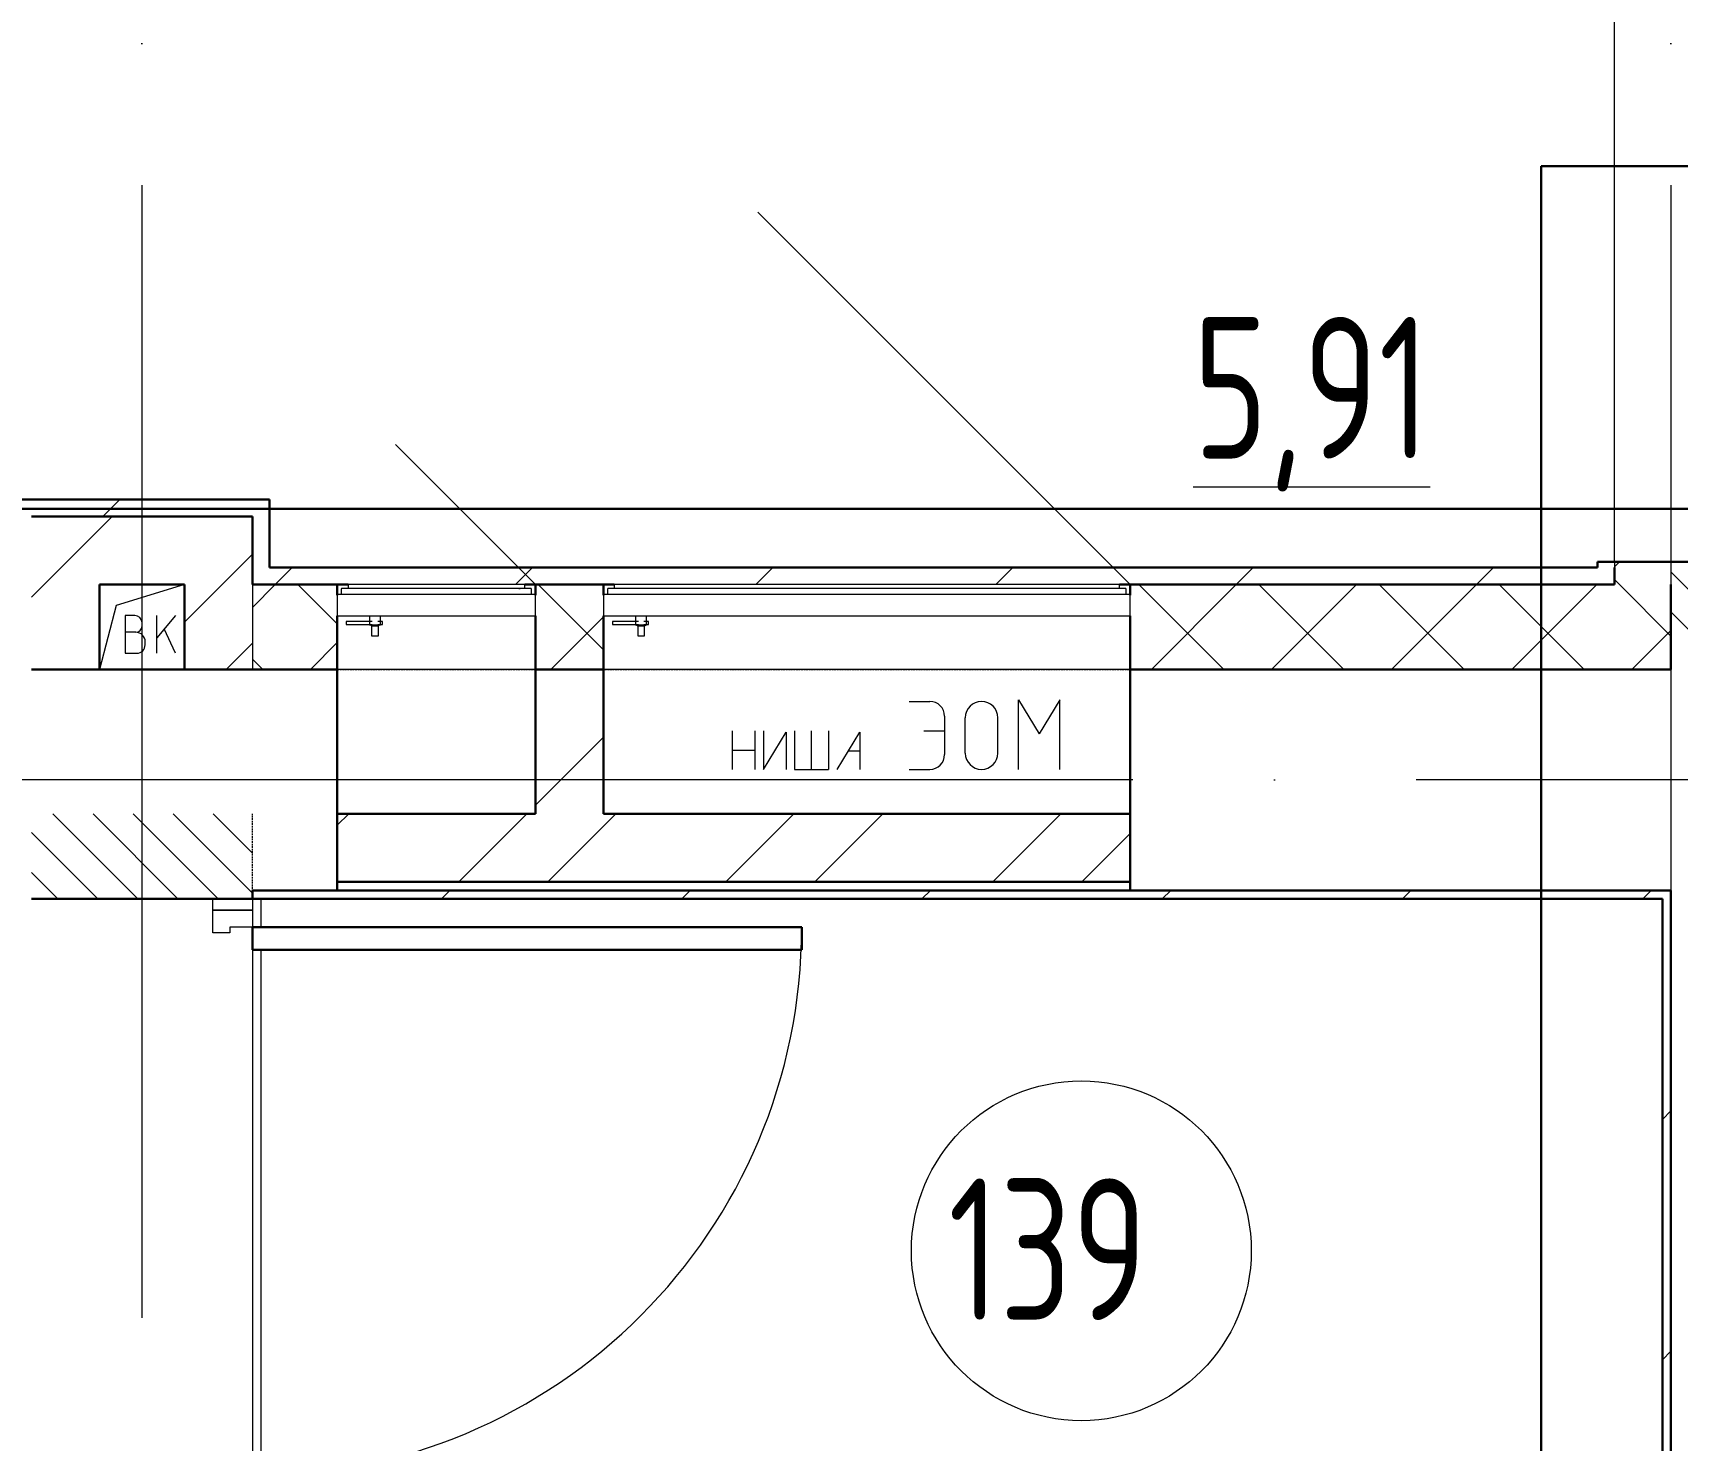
# Model space of a CAD drawing. Header units: millimetres. Extents: x -586848 to 520591, y -385801 to 675781.
# Drawn here: x -8551 to -5648, y 652701 to 655186 of the extents above; entities that cross this region are included whole.
import ezdxf

# ---------------------------------------------------------------- set-up
doc = ezdxf.new("R2010")
doc.units = ezdxf.units.MM
doc.linetypes.add('ADSK_Линия сетки', pattern=[25, 20, -2.5, 0, -2.5])
doc.linetypes.add('ADSK_Штриховая_ш2 п1_5', pattern=[4.5, 3, -1.5])
for name, color, linetype, lineweight in [('RC-Линии_связи-Адресные', 5, 'Continuous', 30), ('Двери', 252, 'Continuous', 9), ('Линии', 7, 'Continuous', 9), ('Марки помещений', 252, 'Continuous', 20), ('Оборудование', 8, 'Continuous', 18), ('Оси', 252, 'Continuous', 9), ('Стены внутренние', 7, 'Continuous', 18), ('Стены наружные', 7, 'Continuous', 18), ('Стены штриховка', 7, 'Continuous', 9)]:
    doc.layers.add(name, color=color, linetype=linetype, lineweight=lineweight)
doc.styles.add('GOST Common_3', font='', dxfattribs={"height": 3.5})
doc.styles.get('GOST Common_3').set_extended_font_data('GOST 2.304 type A')

# ---------------------------------------------------------------- blocks, each defined once
blk = doc.blocks.new('1 этаж')
at = {"layer": 'Двери', "lineweight": 18, "true_color": 0x636466}
h = blk.add_hatch(dxfattribs=at)
h.set_pattern_fill('FP_2', color=251, angle=-90, style=0, pattern_type=2)
h.set_pattern_definition([(315, (-4580.8, 22276.27), (35.3553, 35.3553), [])])
h.paths.add_polyline_path([(-4855.8, 21391.3), (-4305.8, 21391.3), (-4305.8, 21541.3), (-4855.8, 21541.3)])
h.paths.add_polyline_path([(-4855.8, 22761.3), (-4305.8, 22761.3), (-4305.8, 22911.3), (-4855.8, 22911.3)])
h = blk.add_hatch(dxfattribs=at)
h.set_pattern_fill('FP_2', color=251, angle=-90, style=0, pattern_type=2)
h.set_pattern_definition([(315, (-7555.8, 20411.27), (35.3553, 35.3553), [])])
h.paths.add_polyline_path([(-7750.8, 19726.3), (-7360.8, 19726.3), (-7360.8, 19876.3), (-7750.8, 19876.3)])
h.paths.add_polyline_path([(-7360.8, 20946.3), (-7360.8, 21096.3), (-7750.8, 21096.3), (-7750.8, 20946.3)])
at = {"color": 251, "lineweight": 18, "true_color": 0x636466}
for p, q in [((-7480.8, 21501.3), (-7601.2, 21464.6)), ((-7601.2, 21464.6), (-7630.8, 21351.3)), ((-7568.6, 21446.7), (-7585.2, 21446.7)), ((-7585.2, 21446.7), (-7585.2, 21380)), ((-7555.6, 21428.2), (-7555.6, 21433.7)), ((-7496.4, 21446.7), (-7529.7, 21407)), ((-7529.7, 21380), (-7529.7, 21446.7)), ((-7566.7, 21417.1), (-7585.2, 21417.1)), ((-7550.1, 21394.8), (-7550.1, 21400.4)), ((-7496.4, 21380), (-7516.3, 21422.9)), ((-7585.2, 21380), (-7564.9, 21380))]:
    blk.add_line(p, q, dxfattribs=at)
for centre, radius, start, end in [((-7568.6, 21433.7), 13, 0, 90), ((-7566.7, 21428.2), 11.1, 270, 0), ((-7566.7, 21400.4), 16.7, 0, 90), ((-7564.9, 21394.8), 14.8, 270, 0)]:
    blk.add_arc(centre, radius, start, end, dxfattribs=at)
at = {"layer": 'Двери', "color": 251, "linetype": 'ADSK_Штриховая_ш2 п1_5', "true_color": 0x636466}
for p, q in [((-4305.8, 21541.3), (-4855.8, 21541.3)), ((-4855.8, 21541.3), (-4855.8, 21391.3)), ((-7210.8, 21351.3), (-5810.8, 21351.3)), ((-7360.8, 20946.3), (-7360.8, 21096.3)), ((-7750.8, 20946.3), (-7360.8, 20946.3)), ((-7210.8, 20961.3), (-5810.8, 20961.3))]:
    blk.add_line(p, q, dxfattribs=at)
at = {"layer": 'Двери', "color": 251, "true_color": 0x636466}
for p, q in [((-7430.8, 20946.3), (-7360.8, 20946.3)), ((-7430.8, 20926.3), (-7430.8, 20946.3)), ((-7360.8, 20946.3), (-7360.8, 20926.3)), ((-7430.8, 20886.3), (-7430.8, 20926.3)), ((-7430.8, 20926.3), (-7360.8, 20926.3)), ((-7360.8, 20926.3), (-7430.8, 20926.3)), ((-7360.8, 20926.3), (-7360.8, 20896.3)), ((-7400.8, 20886.3), (-7430.8, 20886.3)), ((-7400.8, 20896.3), (-7400.8, 20886.3)), ((-7360.8, 20896.3), (-7400.8, 20896.3))]:
    blk.add_line(p, q, dxfattribs=at)
at = {"layer": 'Двери', "color": 251, "lineweight": 30, "true_color": 0x636466}
for p, q in [((-7360.8, 20896.3), (-6390.8, 20896.3)), ((-7360.8, 20856.3), (-7360.8, 20896.3)), ((-6390.8, 20896.3), (-6390.8, 20856.3)), ((-6390.8, 20856.3), (-7360.8, 20856.3))]:
    blk.add_line(p, q, dxfattribs=at)
at = {"layer": 'Двери', "color": 251, "true_color": 0x636466}
blk.add_arc((-7360.8, 20896.3), 970, 270, 0, dxfattribs=at)
at = {"layer": 'Линии', "color": 251, "lineweight": 18, "ltscale": 100, "true_color": 0x636466}
for p, q in [((-6201, 21295), (-6164.5, 21295)), ((-6008, 21297.6), (-5971.5, 21237.6)), ((-6008, 21175), (-6008, 21297.6)), ((-5934.9, 21297.6), (-5971.5, 21237.6)), ((-5934.9, 21175), (-5934.9, 21297.6)), ((-6138.4, 21268.9), (-6138.4, 21201.1)), ((-6101.9, 21203.7), (-6101.9, 21266.3)), ((-6044.5, 21203.7), (-6044.5, 21266.3)), ((-6513.4, 21242.9), (-6513.4, 21175)), ((-6473.4, 21242.9), (-6473.4, 21175)), ((-6458.4, 21242.9), (-6458.4, 21175)), ((-6458.4, 21175), (-6418.4, 21240.7)), ((-6418.4, 21240.7), (-6418.4, 21175)), ((-6403.4, 21242.9), (-6403.4, 21175)), ((-6373.4, 21175), (-6373.4, 21242.9)), ((-6343.4, 21242.9), (-6343.4, 21175)), ((-6328.4, 21175), (-6288.4, 21240.7)), ((-6288.4, 21240.7), (-6288.4, 21175)), ((-6174.9, 21242.9), (-6138.4, 21242.9)), ((-6513.4, 21208.9), (-6473.4, 21208.9)), ((-6308.4, 21207.9), (-6288.4, 21207.9)), ((-6403.4, 21175), (-6343.4, 21175)), ((-6201, 21175), (-6164.5, 21175))]:
    blk.add_line(p, q, dxfattribs=at)
at = {"layer": 'Линии', "color": 251, "lineweight": 18, "true_color": 0x636466}
for centre, radius, start, end in [((-6164.5, 21268.9), 26.1, 0, 90), ((-6073.2, 21266.3), 28.7, 0, 180), ((-6164.5, 21201.1), 26.1, 270, 0), ((-6073.2, 21203.7), 28.7, 180, 0)]:
    blk.add_arc(centre, radius, start, end, dxfattribs=at)
at = {"layer": 'Марки помещений', "color": 251, "true_color": 0x636466}
blk.add_circle((-5897, 20324.9), 300, dxfattribs=at)
at = {"layer": 'Оборудование', "color": 251, "true_color": 0x636466}
for p, q in [((-5810.8, 21501.3), (-6468.4, 22158.9)), ((-6860.8, 21501.3), (-7108.3, 21748.8)), ((-7203.8, 21493.3), (-7203.8, 21483.6)), ((-6868.8, 21494.3), (-7202.8, 21494.3)), ((-6879.8, 21501.3), (-7191.8, 21501.3)), ((-7191.8, 21501.3), (-7191.8, 21495.8)), ((-6888.8, 21494.5), (-6888.8, 21493.3)), ((-6888.8, 21493.3), (-6888.8, 21494.5)), ((-6879.8, 21495.8), (-6879.8, 21501.3)), ((-6867.8, 21483.6), (-6867.8, 21493.3)), ((-6733.8, 21493.3), (-6733.8, 21483.6)), ((-5818.8, 21494.3), (-6732.8, 21494.3)), ((-5829.8, 21501.3), (-6721.8, 21501.3)), ((-6721.8, 21501.3), (-6721.8, 21495.8)), ((-5829.8, 21495.8), (-5829.8, 21501.3)), ((-5817.8, 21483.6), (-5817.8, 21493.3)), ((-7210.8, 21482.7), (-7210.8, 21446.3)), ((-6861.7, 21483.6), (-7209.9, 21483.6)), ((-6860.8, 21446.3), (-6860.8, 21482.7)), ((-6740.8, 21482.7), (-6740.8, 21446.3)), ((-5811.7, 21483.6), (-6739.9, 21483.6)), ((-5810.8, 21446.3), (-5810.8, 21482.7)), ((-7210.8, 21446.3), (-6860.8, 21446.3)), ((-7149.1, 21435.9), (-7195, 21435.9)), ((-7195, 21435.9), (-7195, 21430.9)), ((-7195, 21430.9), (-7149.1, 21430.9)), ((-7154, 21446.3), (-7154, 21430.4)), ((-7154, 21430.4), (-7134.7, 21430.4)), ((-7152.4, 21430.4), (-7150.4, 21428.4)), ((-7150.4, 21428.4), (-7150.4, 21410.9)), ((-7150.4, 21428.4), (-7138.2, 21428.4)), ((-7131.2, 21435.9), (-7139.5, 21435.9)), ((-7139.5, 21430.9), (-7131.2, 21430.9)), ((-7138.2, 21428.4), (-7136.2, 21430.4)), ((-7138.2, 21410.9), (-7138.2, 21428.4)), ((-7134.7, 21430.4), (-7134.7, 21446.3)), ((-7131.2, 21430.9), (-7131.2, 21435.9)), ((-6740.8, 21446.3), (-5810.8, 21446.3)), ((-6679.1, 21435.9), (-6725, 21435.9)), ((-6725, 21435.9), (-6725, 21430.9)), ((-6725, 21430.9), (-6679.1, 21430.9)), ((-6684, 21446.3), (-6684, 21430.4)), ((-6684, 21430.4), (-6664.7, 21430.4)), ((-6682.4, 21430.4), (-6680.4, 21428.4)), ((-6680.4, 21428.4), (-6680.4, 21410.9)), ((-6680.4, 21428.4), (-6668.2, 21428.4)), ((-6661.2, 21435.9), (-6669.5, 21435.9)), ((-6669.5, 21430.9), (-6661.2, 21430.9)), ((-6668.2, 21428.4), (-6666.2, 21430.4)), ((-6668.2, 21410.9), (-6668.2, 21428.4)), ((-6664.7, 21430.4), (-6664.7, 21446.3)), ((-6661.2, 21430.9), (-6661.2, 21435.9)), ((-7150.4, 21410.9), (-7138.2, 21410.9)), ((-6680.4, 21410.9), (-6668.2, 21410.9))]:
    blk.add_line(p, q, dxfattribs=at)
for points, knots in [([(-7202.8, 21494.3), (-7202.9, 21494.3), (-7203.1, 21494.3), (-7203.2, 21494.2), (-7203.3, 21494.1), (-7203.4, 21494.1), (-7203.6, 21493.9), (-7203.7, 21493.8), (-7203.8, 21493.6), (-7203.8, 21493.4), (-7203.8, 21493.3)], [0, 0, 0, 0, 0.166667, 0.25, 0.333333, 0.416667, 0.541667, 0.666667, 0.833333, 1, 1, 1, 1]), ([(-7191.8, 21495.8), (-7191.8, 21495.7), (-7191.8, 21495.5), (-7191.9, 21495.2), (-7192, 21495), (-7192.1, 21494.9), (-7192.2, 21494.7), (-7192.4, 21494.6), (-7192.6, 21494.5), (-7192.7, 21494.4), (-7193, 21494.3), (-7193.2, 21494.3), (-7193.3, 21494.3)], [0, 0, 0, 0, 0.166667, 0.25, 0.333333, 0.416667, 0.5, 0.583333, 0.666667, 0.75, 0.833333, 1, 1, 1, 1]), ([(-6878.3, 21494.3), (-6878.4, 21494.3), (-6878.6, 21494.3), (-6878.9, 21494.4), (-6879, 21494.5), (-6879.2, 21494.6), (-6879.4, 21494.7), (-6879.5, 21494.9), (-6879.6, 21495), (-6879.7, 21495.2), (-6879.8, 21495.5), (-6879.8, 21495.7), (-6879.8, 21495.8)], [-1, -1, -1, -1, -0.833333, -0.75, -0.666667, -0.583333, -0.5, -0.416667, -0.333333, -0.25, -0.166667, 0, 0, 0, 0]), ([(-6867.8, 21493.3), (-6867.8, 21493.4), (-6867.8, 21493.6), (-6867.9, 21493.8), (-6868, 21493.9), (-6868.2, 21494.1), (-6868.3, 21494.1), (-6868.4, 21494.2), (-6868.5, 21494.3), (-6868.7, 21494.3), (-6868.8, 21494.3)], [-1, -1, -1, -1, -0.833333, -0.666667, -0.541667, -0.416667, -0.333333, -0.25, -0.166667, 0, 0, 0, 0]), ([(-6732.8, 21494.3), (-6732.9, 21494.3), (-6733.1, 21494.3), (-6733.2, 21494.2), (-6733.3, 21494.1), (-6733.4, 21494.1), (-6733.6, 21493.9), (-6733.7, 21493.8), (-6733.8, 21493.6), (-6733.8, 21493.4), (-6733.8, 21493.3)], [0, 0, 0, 0, 0.166667, 0.25, 0.333333, 0.416667, 0.541667, 0.666667, 0.833333, 1, 1, 1, 1]), ([(-6721.8, 21495.8), (-6721.8, 21495.7), (-6721.8, 21495.5), (-6721.9, 21495.2), (-6722, 21495), (-6722.1, 21494.9), (-6722.2, 21494.7), (-6722.4, 21494.6), (-6722.6, 21494.5), (-6722.7, 21494.4), (-6723, 21494.3), (-6723.2, 21494.3), (-6723.3, 21494.3)], [0, 0, 0, 0, 0.166667, 0.25, 0.333333, 0.416667, 0.5, 0.583333, 0.666667, 0.75, 0.833333, 1, 1, 1, 1]), ([(-5828.3, 21494.3), (-5828.4, 21494.3), (-5828.6, 21494.3), (-5828.9, 21494.4), (-5829, 21494.5), (-5829.2, 21494.6), (-5829.4, 21494.7), (-5829.5, 21494.9), (-5829.6, 21495), (-5829.7, 21495.2), (-5829.8, 21495.5), (-5829.8, 21495.7), (-5829.8, 21495.8)], [-1, -1, -1, -1, -0.833333, -0.75, -0.666667, -0.583333, -0.5, -0.416667, -0.333333, -0.25, -0.166667, 0, 0, 0, 0]), ([(-5817.8, 21493.3), (-5817.8, 21493.4), (-5817.8, 21493.6), (-5817.9, 21493.8), (-5818, 21493.9), (-5818.2, 21494.1), (-5818.3, 21494.1), (-5818.4, 21494.2), (-5818.5, 21494.3), (-5818.7, 21494.3), (-5818.8, 21494.3)], [-1, -1, -1, -1, -0.833333, -0.666667, -0.541667, -0.416667, -0.333333, -0.25, -0.166667, 0, 0, 0, 0]), ([(-7209.9, 21483.6), (-7210, 21483.6), (-7210.1, 21483.6), (-7210.2, 21483.5), (-7210.4, 21483.4), (-7210.5, 21483.3), (-7210.7, 21483.1), (-7210.8, 21482.9), (-7210.8, 21482.7), (-7210.8, 21482.7)], [0, 0, 0, 0, 0.166667, 0.25, 0.333333, 0.5, 0.666667, 0.833333, 1, 1, 1, 1]), ([(-6860.8, 21482.7), (-6860.8, 21482.7), (-6860.8, 21482.9), (-6860.9, 21483.1), (-6861.1, 21483.3), (-6861.2, 21483.4), (-6861.4, 21483.5), (-6861.5, 21483.6), (-6861.6, 21483.6), (-6861.7, 21483.6)], [-1, -1, -1, -1, -0.833333, -0.666667, -0.5, -0.333333, -0.25, -0.166667, 0, 0, 0, 0]), ([(-6739.9, 21483.6), (-6740, 21483.6), (-6740.1, 21483.6), (-6740.2, 21483.5), (-6740.4, 21483.4), (-6740.5, 21483.3), (-6740.7, 21483.1), (-6740.8, 21482.9), (-6740.8, 21482.7), (-6740.8, 21482.7)], [0, 0, 0, 0, 0.166667, 0.25, 0.333333, 0.5, 0.666667, 0.833333, 1, 1, 1, 1]), ([(-5810.8, 21482.7), (-5810.8, 21482.7), (-5810.8, 21482.9), (-5810.9, 21483.1), (-5811.1, 21483.3), (-5811.2, 21483.4), (-5811.4, 21483.5), (-5811.5, 21483.6), (-5811.6, 21483.6), (-5811.7, 21483.6)], [-1, -1, -1, -1, -0.833333, -0.666667, -0.5, -0.333333, -0.25, -0.166667, 0, 0, 0, 0])]:
    blk.add_open_spline(points, degree=3, knots=knots, dxfattribs=at)
at = {"layer": 'Оси', "color": 251, "linetype": 'ADSK_Линия сетки', "ltscale": 100, "true_color": 0x636466}
for p, q in [((-7555.8, 32206.9), (-7555.8, 10956.3)), ((-4855.8, 32206.9), (-4855.8, 10956.3)), ((-805.8, 21156.3), (-72528.1, 21156.3))]:
    blk.add_line(p, q, dxfattribs=at)
at = {"layer": 'Стены внутренние', "color": 251, "true_color": 0x636466}
for p, q in [((-4955.8, 21541.3), (-4955.8, 22761.3)), ((-4855.8, 21541.3), (-4855.8, 21501.3)), ((-6860.8, 21351.3), (-7210.8, 21351.3)), ((-5810.8, 21351.3), (-6740.8, 21351.3)), ((-7360.8, 20896.3), (-7360.8, 19926.3))]:
    blk.add_line(p, q, dxfattribs=at)
at = {"layer": 'Стены внутренние', "color": 251, "lineweight": 30, "true_color": 0x636466}
for p, q in [((-4305.8, 21541.3), (-4955.8, 21541.3)), ((-4955.8, 21531.3), (-4955.8, 21501.3)), ((-7210.8, 21482.9), (-7210.8, 21501.3)), ((-6860.8, 21501.3), (-6860.8, 21482.9)), ((-6740.8, 21482.9), (-6740.8, 21501.3)), ((-5810.8, 21501.3), (-5810.8, 21482.9)), ((-4855.8, 21351.3), (-4855.8, 21501.3)), ((-7210.8, 20961.3), (-7210.8, 21446.3)), ((-6860.8, 21446.3), (-6860.8, 21351.3)), ((-6740.8, 21351.3), (-6740.8, 21446.3)), ((-5810.8, 21446.3), (-5810.8, 20961.3)), ((-7480.8, 21351.3), (-7630.8, 21351.3)), ((-7210.8, 21351.3), (-7360.8, 21351.3)), ((-6860.8, 21351.3), (-6740.8, 21351.3)), ((-4855.8, 21351.3), (-5810.8, 21351.3)), ((-7750.8, 20946.3), (-7360.8, 20946.3)), ((-7360.8, 20946.3), (-7360.8, 20961.3))]:
    blk.add_line(p, q, dxfattribs=at)
at = {"layer": 'Стены внутренние', "color": 251, "linetype": 'Continuous', "lineweight": 9, "true_color": 0x636466}
for p, q in [((-4955.8, 21532.5), (-4947, 21541.3)), ((-7360.8, 21460.9), (-7320.4, 21501.3)), ((-7210.8, 21431.8), (-7280.3, 21501.3)), ((-6740.8, 21386), (-6856, 21501.3)), ((-5645.4, 21351.3), (-5795.4, 21501.3)), ((-5773.4, 21351.3), (-5623.4, 21501.3)), ((-5433.3, 21351.3), (-5583.3, 21501.3)), ((-5561.3, 21351.3), (-5411.3, 21501.3)), ((-5221.1, 21351.3), (-5371.1, 21501.3)), ((-5349.1, 21351.3), (-5199.1, 21501.3)), ((-5009, 21351.3), (-5159, 21501.3)), ((-5137, 21351.3), (-4987, 21501.3)), ((-4946.9, 21501.3), (-4955.8, 21510.2)), ((-4855.8, 21410.2), (-4946.9, 21501.3)), ((-6834, 21351.3), (-6740.8, 21444.5)), ((-7258.3, 21351.3), (-7210.8, 21398.8)), ((-4924.9, 21351.3), (-4855.8, 21420.3)), ((-7342.4, 21351.3), (-7360.8, 21369.6))]:
    blk.add_line(p, q, dxfattribs=at)
at = {"layer": 'Стены наружные', "color": 251, "lineweight": 30, "true_color": 0x636466}
for p, q in [((-7330.8, 21651.3), (-7780.8, 21651.3)), ((-7330.8, 21531.3), (-7330.8, 21651.3)), ((-7360.8, 21621.3), (-7750.8, 21621.3)), ((-7360.8, 21501.3), (-7360.8, 21621.3)), ((-4985.8, 21531.3), (-7330.8, 21531.3)), ((-4955.8, 21541.3), (-4985.8, 21541.3)), ((-4985.8, 21541.3), (-4985.8, 21531.3)), ((-7630.8, 21501.3), (-7480.8, 21501.3)), ((-7630.8, 21351.3), (-7630.8, 21501.3)), ((-7480.8, 21501.3), (-7480.8, 21351.3)), ((-7360.8, 21501.3), (-7191.8, 21501.3)), ((-6879.8, 21501.3), (-6721.8, 21501.3)), ((-5829.8, 21501.3), (-4955.8, 21501.3)), ((-7750.8, 21351.3), (-7630.8, 21351.3)), ((-7480.8, 21351.3), (-7360.8, 21351.3)), ((-6860.8, 21351.3), (-6860.8, 21096.3)), ((-6740.8, 21096.3), (-6740.8, 21351.3)), ((-6860.8, 21096.3), (-7210.8, 21096.3)), ((-5810.8, 21096.3), (-6740.8, 21096.3)), ((-7210.8, 20976.3), (-5810.8, 20976.3)), ((-4855.8, 20961.3), (-7360.8, 20961.3)), ((-7360.8, 20946.3), (-4870.8, 20946.3)), ((-4870.8, 20946.3), (-4870.8, 19946.3)), ((-4855.8, 19796.3), (-4855.8, 20961.3))]:
    blk.add_line(p, q, dxfattribs=at)
at = {"layer": 'Стены наружные', "color": 251, "linetype": 'Continuous', "lineweight": 9, "true_color": 0x636466}
for p, q in [((-7624.7, 21621.3), (-7594.7, 21651.3)), ((-7728.6, 21501.3), (-7608.6, 21621.3)), ((-7414.3, 21501.3), (-7360.8, 21554.8)), ((-7320.4, 21501.3), (-7290.4, 21531.3)), ((-6896.2, 21501.3), (-6866.2, 21531.3)), ((-6471.9, 21501.3), (-6441.9, 21531.3)), ((-6047.7, 21501.3), (-6017.7, 21531.3)), ((-5623.4, 21501.3), (-5593.4, 21531.3)), ((-5199.1, 21501.3), (-5169.1, 21531.3)), ((-7750.8, 21479.1), (-7728.6, 21501.3)), ((-7480.8, 21434.8), (-7414.3, 21501.3)), ((-7407.2, 21351.3), (-7360.8, 21397.6)), ((-6860.8, 21111.9), (-6740.8, 21231.9)), ((-7210.8, 21076.2), (-7190.7, 21096.3)), ((-6996.4, 20976.3), (-6876.4, 21096.3)), ((-6839.2, 20976.3), (-6719.2, 21096.3)), ((-6524.9, 20976.3), (-6404.9, 21096.3)), ((-6367.8, 20976.3), (-6247.8, 21096.3)), ((-6053.5, 20976.3), (-5933.5, 21096.3)), ((-5896.3, 20976.3), (-5810.8, 21061.8)), ((-7026.9, 20946.3), (-7011.9, 20961.3)), ((-6602.7, 20946.3), (-6587.7, 20961.3)), ((-6178.4, 20946.3), (-6163.4, 20961.3)), ((-5754.1, 20946.3), (-5739.1, 20961.3)), ((-5329.9, 20946.3), (-5314.9, 20961.3)), ((-4905.6, 20946.3), (-4890.6, 20961.3)), ((-4870.8, 20556.8), (-4855.8, 20571.8)), ((-4870.8, 20132.5), (-4855.8, 20147.5))]:
    blk.add_line(p, q, dxfattribs=at)
at = {"layer": 'Стены наружные', "color": 251, "true_color": 0x636466}
for p, q in [((-7345.8, 20946.3), (-7345.8, 20896.3)), ((-7345.8, 20856.3), (-7345.8, 19876.3))]:
    blk.add_line(p, q, dxfattribs=at)
at = {"layer": 'Стены штриховка', "color": 251, "true_color": 0x636466}
for p, q in [((-4955.8, 21541.3), (-4955.8, 21531.3)), ((-7360.8, 21501.3), (-7360.8, 21351.3))]:
    blk.add_line(p, q, dxfattribs=at)
at = {"layer": 'Марки помещений', "color": 251, "true_color": 0x636466, "style": 'GOST Common_3', "width": 0.9}
for s, p in [('%%U5,91', (-5699.4, 21723.9)), ('139', (-6131.9, 20202.6))]:
    blk.add_text(s, height=250, dxfattribs=at).set_placement(p)

msp = doc.modelspace()

# ---------------------------------------------------------------- linework, layer by layer
at = {"layer": 'RC-Линии_связи-Адресные'}
for p, q in [((-5887.8, 654345.6), (-5887.8, 654950.6)), ((-5887.8, 654950.6), (-5570.5, 654950.6)), ((-4629.1, 654345.6), (-8756.6, 654345.6)), ((-5887.8, 651598.1), (-5887.8, 654345.6))]:
    msp.add_line(p, q, dxfattribs=at)

# ---------------------------------------------------------------- block references
msp.add_blockref('1 этаж', (-802.7, 632710.4))

doc.saveas('drawing.dxf')
